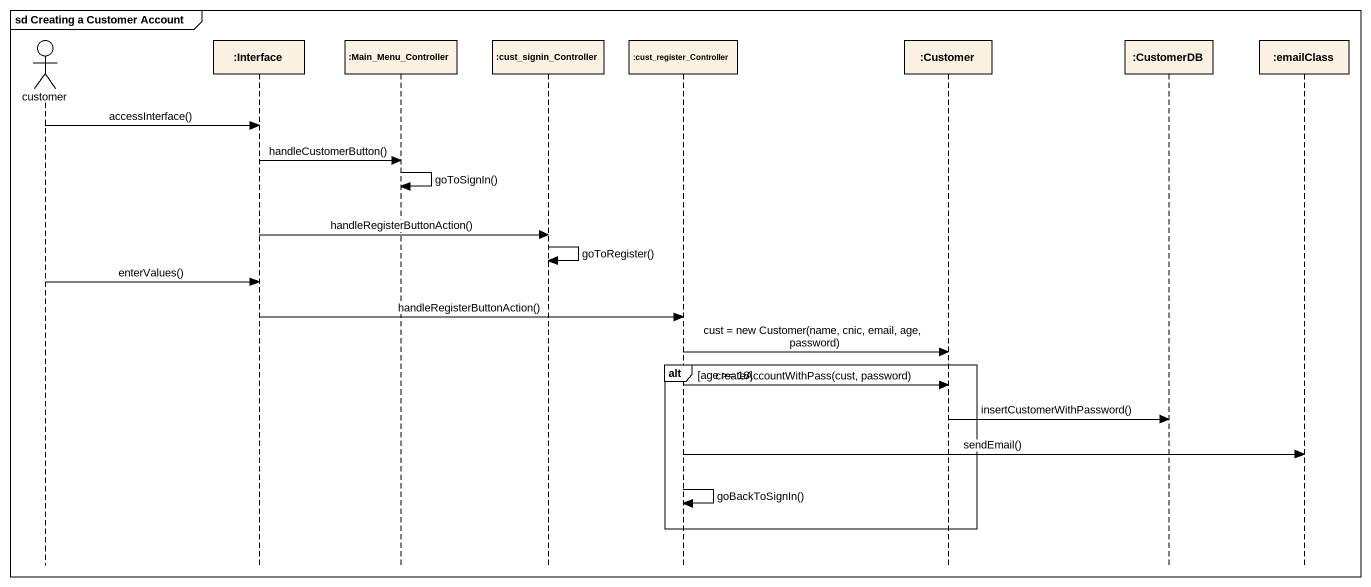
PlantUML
@startuml
mainframe sd Creating a Customer Account
hide footbox
actor customer
participant ":Interface" as Interface_
participant ":Main_Menu_Controller" as Main_Menu_Controller
participant ":cust_signin_Controller" as cust_signin_Controller
participant ":cust_register_Controller" as cust_register_Controller
participant ":Customer" as Customer
participant ":CustomerDB" as CustomerDB
participant ":emailClass" as emailClass

customer -> Interface_ : accessInterface()
Interface_ -> Main_Menu_Controller : handleCustomerButton()
Main_Menu_Controller -> Main_Menu_Controller : goToSignIn()
Interface_ -> cust_signin_Controller : handleRegisterButtonAction()
cust_signin_Controller -> cust_signin_Controller : goToRegister()
customer -> Interface_ : enterValues()
Interface_ -> cust_register_Controller : handleRegisterButtonAction()
cust_register_Controller -> Customer : cust = new Customer(name, cnic, email, age, password)
alt age >= 18
  cust_register_Controller -> Customer : createAccountWithPass(cust, password)
  Customer -> CustomerDB : insertCustomerWithPassword()
  cust_register_Controller -> emailClass : sendEmail()
  cust_register_Controller -> cust_register_Controller : goBackToSignIn()
end
@enduml
